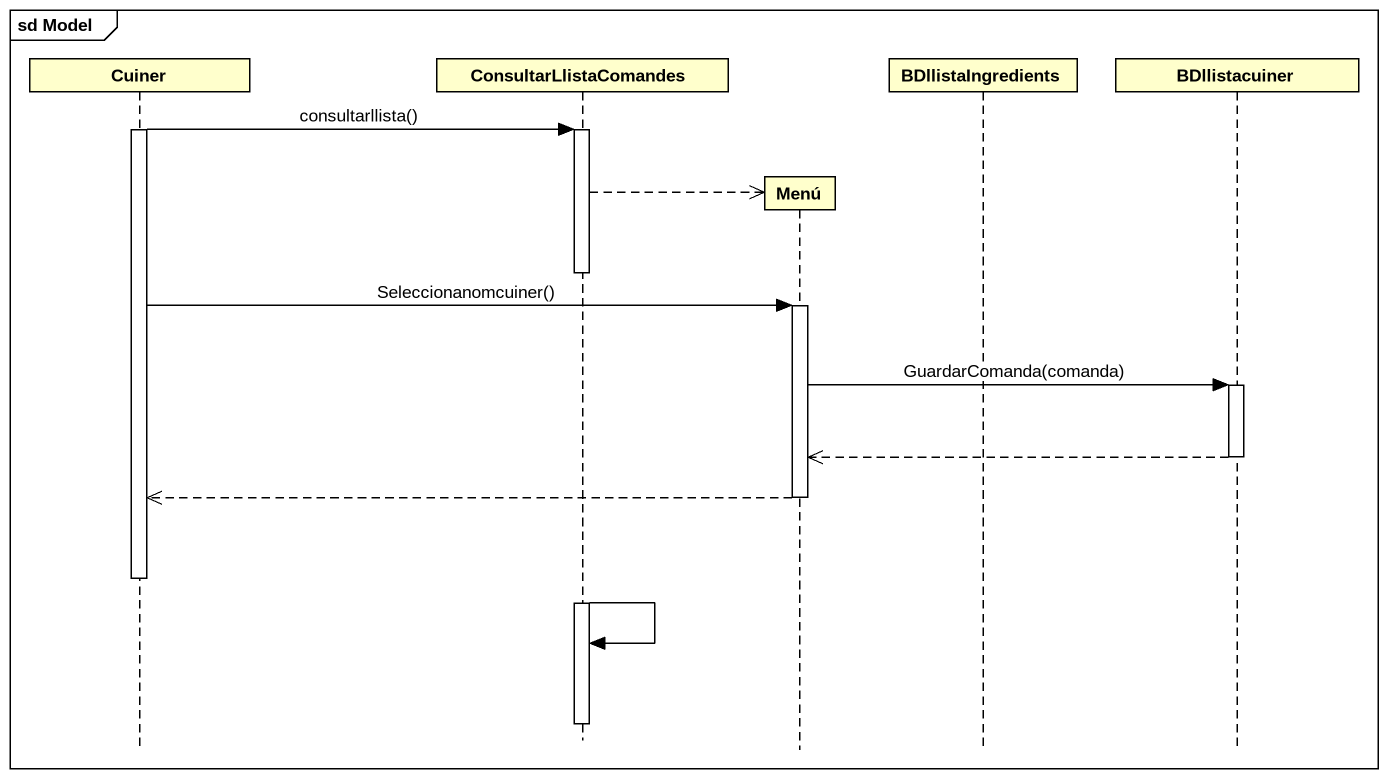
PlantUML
@startuml
mainframe sd Model
hide footbox
participant Cuiner
participant ConsultarLlistaComandes
participant Menú
participant BDllistaIngredients
participant BDllistacuiner

activate Cuiner
Cuiner -> ConsultarLlistaComandes : consultarllista()
activate ConsultarLlistaComandes
ConsultarLlistaComandes -->> Menú **
deactivate ConsultarLlistaComandes
Cuiner -> Menú : Seleccionanomcuiner()
activate Menú
Menú -> BDllistacuiner : GuardarComanda(comanda)
activate BDllistacuiner
BDllistacuiner -->> Menú
deactivate BDllistacuiner
Menú -->> Cuiner
deactivate Menú
deactivate Cuiner
activate ConsultarLlistaComandes
ConsultarLlistaComandes -> ConsultarLlistaComandes
deactivate ConsultarLlistaComandes
@enduml
